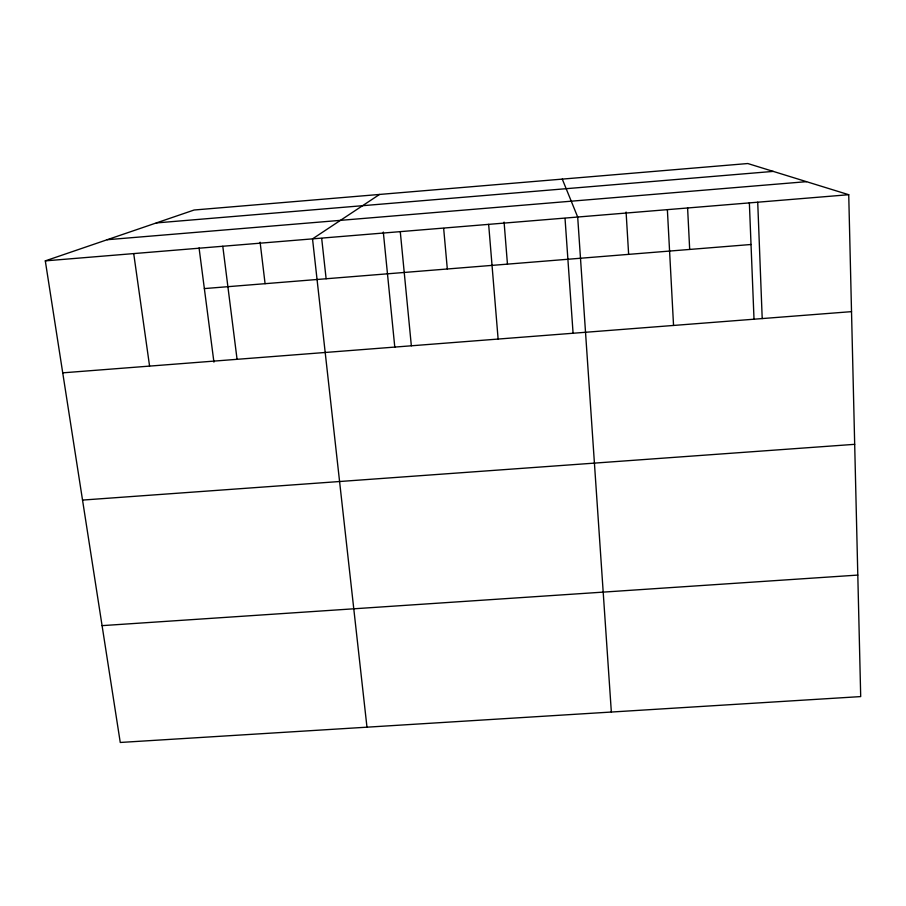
<?xml version="1.0" encoding="UTF-8"?>
<svg xmlns="http://www.w3.org/2000/svg" width="906" height="906" viewBox="0 0 906 906"><rect width="100%" height="100%" fill="white"/><g stroke="black" fill="none" stroke-linecap="round" stroke-linejoin="round"><path stroke-width="1.36" d="M379.546 194.45L312.525 238.867L366.975 727.178M45.3 260.871L194.122 210.011L747.79 163.533L848.729 194.711L860.7 696.589L120.26 742.467L45.3 260.871L848.729 194.711M156.296 222.933L773.248 171.393M107.18 239.716L806.51 181.664M204.36 288.584L751.029 244.495M62.729 372.842L851.527 311.641M82.537 500.078L854.686 444.325M102.072 625.638L857.801 575.084M562.275 179.105L577.688 217.032L611.346 712.037M133.714 253.589L149.581 366.103M199.06 247.893L213.929 362.128M222.785 246.251L237.066 359.32M260.101 242.196L265.084 283.691M321.698 238.516L326.126 278.765M383.306 232.038L394.801 347.236M400.271 231.642L411.347 345.798M443.668 228.471L447.315 268.991M488.651 224.36L498.119 339.059M504.087 222.095L507.451 264.144M565.038 218.482L573.09 333.408M626.091 212.038L628.639 254.371M667.371 209.648L673.543 325.447M687.586 207.712L689.681 249.444M757.722 202.208L762.206 318.572M749.353 202.616L754.019 319.365"/></g></svg>
